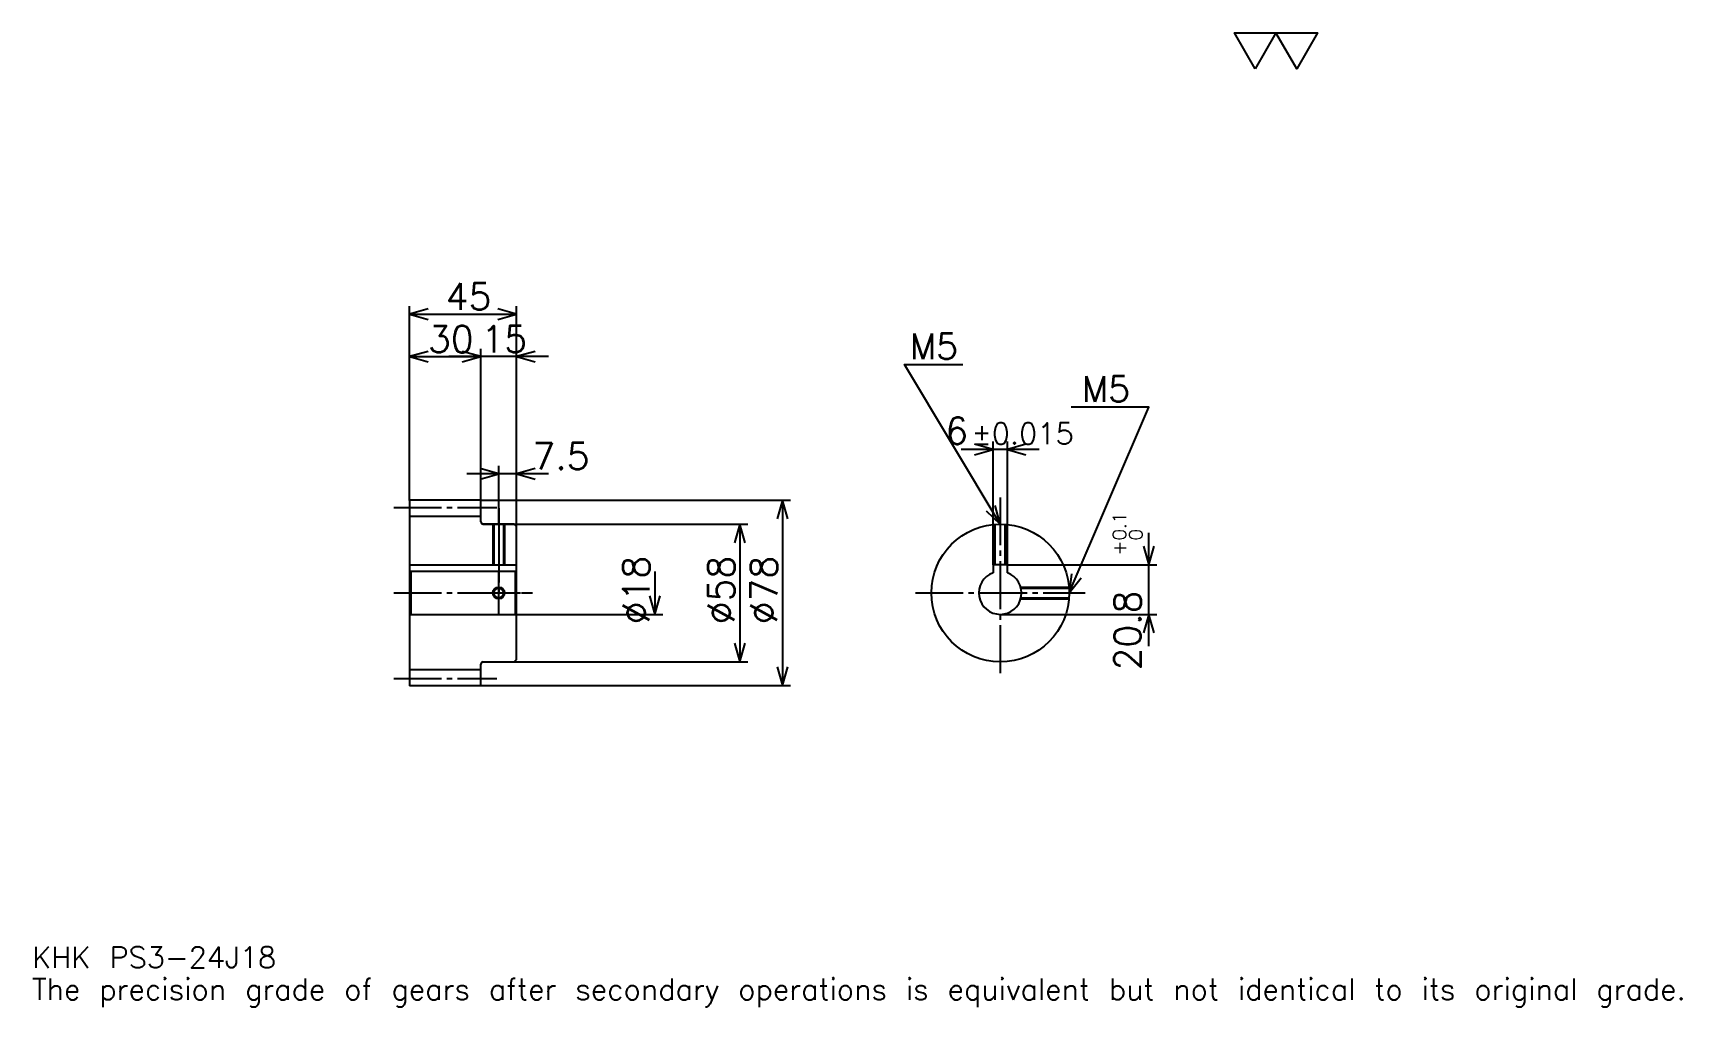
# Model space of a CAD drawing. Extents: x 23 to 717, y 8 to 418.
import ezdxf

# ---------------------------------------------------------------- set-up
doc = ezdxf.new("R2010")
doc.units = 0
doc.linetypes.add('DASHDOT', pattern=[26.869564, 20.152174, -2.23913, 2.23913, -2.23913])
doc.layers.get('0').update_dxf_attribs({"linetype": 'CONTINUOUS'})
doc.layers.add('DASHDOT', color=6, linetype='DASHDOT')
doc.styles.add('KANJI', font='TXT', dxfattribs={"bigfont": 'BIGFONT'})

msp = doc.modelspace()

# ---------------------------------------------------------------- linework, layer by layer
at = {"color": 5}
for p, q in [((181.369553, 221.489136), (181.369553, 303.217407)), ((181.369553, 299.858704), (226.369553, 299.858704)), ((226.369553, 221.489136), (226.369553, 303.217407)), ((211.369553, 221.489136), (211.369553, 285.304352)), ((181.369553, 281.945648), (211.369553, 281.945648)), ((239.804337, 281.945648), (197.934769, 281.945648)), ((427.021729, 194.289139), (427.021729, 246.195648)), ((433.021729, 194.289139), (433.021729, 246.195648)), ((446.456482, 242.83696), (413.586945, 242.83696)), ((239.804337, 232.684784), (205.434769, 232.684784)), ((218.869553, 221.489136), (218.869553, 236.043488)), ((181.369553, 221.38913), (181.369553, 221.489136)), ((211.269547, 221.489136), (226.369553, 221.489136)), ((211.369553, 221.38913), (211.369553, 221.489136)), ((218.869553, 211.489136), (218.869553, 221.489136)), ((218.869553, 211.489136), (218.869553, 221.489136)), ((226.369553, 221.489136), (341.684753, 221.489136)), ((226.369553, 210.489136), (226.369553, 221.489136)), ((338.32605, 221.489136), (338.32605, 143.489136)), ((212.369553, 211.489136), (226.369553, 211.489136)), ((226.369553, 211.489136), (323.771729, 211.489136)), ((320.413025, 211.489136), (320.413025, 153.489136)), ((492.608704, 160.054352), (492.608704, 207.723923)), ((284.586945, 191.489136), (284.586945, 173.489136)), ((433.021729, 194.289139), (495.967407, 194.289139)), ((226.369553, 173.489136), (287.945648, 173.489136)), ((430.021729, 173.489136), (495.967407, 173.489136)), ((212.369553, 153.489136), (226.369553, 153.489136)), ((226.369553, 153.489136), (323.771729, 153.489136)), ((211.269547, 143.489136), (226.369553, 143.489136)), ((226.369553, 143.489136), (341.684753, 143.489136))]:
    msp.add_line(p, q, dxfattribs=at)
at = {"color": 4}
for p, q in [((181.369553, 214.739136), (211.369553, 214.739136)), ((181.369553, 194.289139), (226.369553, 194.289139)), ((181.869553, 191.489136), (181.869553, 173.489136)), ((225.869553, 191.489136), (226.369553, 191.989136)), ((225.869553, 173.489136), (226.369553, 172.989136)), ((181.369553, 150.239136), (211.369553, 150.239136))]:
    msp.add_line(p, q, dxfattribs=at)
at = {"color": 7}
msp.add_lwpolyline([(537.391296, 403.043488), (528.658691, 418.180023), (563.589111, 418.180023), (554.856506, 403.043488), (546.123901, 418.180023), (537.391296, 403.043488)], dxfattribs=at)
at = {"color": 5}
for points in [[(189.206512, 302.097839), (181.369553, 299.858704), (189.206512, 297.619568)], [(218.532593, 297.619568), (226.369553, 299.858704), (218.532593, 302.097839)], [(189.206512, 284.184784), (181.369553, 281.945648), (189.206512, 279.706543)], [(203.532593, 279.706543), (211.369553, 281.945648), (203.532593, 284.184784)], [(203.532593, 279.706543), (211.369553, 281.945648), (203.532593, 284.184784)], [(234.206512, 284.184784), (226.369553, 281.945648), (234.206512, 279.706543)], [(430.021729, 211.489136), (389.717377, 278.663055), (414.347809, 278.663055)], [(459.021729, 182.489136), (492.608704, 260.75), (459.917358, 260.75)], [(419.184753, 240.597824), (427.021729, 242.83696), (419.184753, 245.076096)], [(440.858704, 245.076096), (433.021729, 242.83696), (440.858704, 240.597824)], [(211.032593, 230.445648), (218.869553, 232.684784), (211.032593, 234.92392)], [(234.206512, 234.92392), (226.369553, 232.684784), (234.206512, 230.445648)], [(340.565186, 213.652176), (338.32605, 221.489136), (336.086914, 213.652176)], [(424.069611, 217.057251), (430.021729, 211.489136), (427.909668, 219.361298)], [(322.652161, 203.652176), (320.413025, 211.489136), (318.173889, 203.652176)], [(490.369568, 202.126099), (492.608704, 194.289139), (494.847839, 202.126099)], [(460.05481, 190.573959), (459.021729, 182.489136), (464.170105, 188.807816)], [(282.347809, 181.326096), (284.586945, 173.489136), (286.82608, 181.326096)], [(494.847839, 165.652176), (492.608704, 173.489136), (490.369568, 165.652176)], [(318.173889, 161.326096), (320.413025, 153.489136), (322.652161, 161.326096)], [(336.086914, 151.326096), (338.32605, 143.489136), (340.565186, 151.326096)]]:
    msp.add_lwpolyline(points, dxfattribs=at)
at = {"color": 4}
for points in [[(211.369553, 212.489136), (211.369553, 221.38913), (211.269547, 221.489136), (181.469559, 221.489136), (181.369553, 221.38913), (181.369553, 172.989136)], [(212.369553, 153.489136), (225.369553, 153.489136), (226.369553, 154.489136), (226.369553, 210.489136), (225.369553, 211.489136), (212.369553, 211.489136)], [(216.369553, 211.489136), (216.369553, 194.289139)], [(216.80455, 211.489136), (216.80455, 194.289139)], [(220.934555, 211.489136), (220.934555, 194.289139)], [(221.369553, 211.489136), (221.369553, 194.289139)], [(427.521729, 194.289139), (427.521729, 211.38118)], [(427.956726, 194.289139), (427.956726, 211.415527)], [(432.086731, 194.289139), (432.086731, 211.415527)], [(432.521729, 194.289139), (432.521729, 211.38118)], [(181.369553, 172.989136), (181.869553, 173.489136), (225.869553, 173.489136), (225.869553, 191.489136), (181.869553, 191.489136), (181.369553, 191.989136)], [(433.021729, 190.974411), (433.021729, 194.289139), (427.021729, 194.289139), (427.021729, 190.974411)], [(438.667542, 184.989136), (458.913757, 184.989136)], [(438.781616, 184.554138), (458.94812, 184.554138)], [(438.667542, 179.989136), (458.913757, 179.989136)], [(438.781616, 180.424133), (458.94812, 180.424133)], [(181.369553, 172.989136), (181.369553, 143.589142), (181.469559, 143.489136), (211.269547, 143.489136), (211.369553, 143.589142), (211.369553, 152.489136)]]:
    msp.add_lwpolyline(points, dxfattribs=at)
for centre, radius in [((430.021729, 182.489136), 29), ((218.869553, 182.489136), 2.065)]:
    msp.add_circle(centre, radius, dxfattribs=at)
at = {"color": 7}
msp.add_circle((218.869553, 182.489136), 2.5, dxfattribs=at)
at = {"color": 4}
for centre, radius, start, end in [((212.369553, 212.489136), 1, 180, 270), ((430.021729, 182.489136), 9, 109.471220943, 70.528779057), ((212.369553, 152.489136), 1, 90, 180)]:
    msp.add_arc(centre, radius, start, end, dxfattribs=at)
at = {"layer": 'DASHDOT', "color": 7}
for p, q in [((430.021729, 222.684784), (430.021729, 146.771744)), ((174.652161, 218.489136), (218.086945, 218.489136)), ((218.869553, 211.489136), (218.869553, 182.489136)), ((174.652161, 182.489136), (233.086945, 182.489136)), ((394.304321, 182.489136), (465.739136, 182.489136)), ((174.652161, 146.489136), (218.086945, 146.489136))]:
    msp.add_line(p, q, dxfattribs=at)
for points in [[(218.869553, 218.206528), (218.869553, 187.571747)], [(218.869553, 173.271744), (218.869553, 191.706528)], [(209.652161, 182.489136), (228.086945, 182.489136)]]:
    msp.add_lwpolyline(points, dxfattribs=at)

# ---------------------------------------------------------------- texts
at = {"color": 7, "style": 'KANJI'}
for s, height, p in [('45', 11.195652, (196.592377, 301.650024)), ('30', 11.195652, (189.092377, 283.736969)), ('15', 11.195652, (211.592377, 283.736969)), ('M5', 10.747827, (391.956512, 280.902161)), ('M5', 10.747827, (464.39563, 262.989136)), ('6', 11.195652, (406.911682, 245.076096)), ('%%p0.015', 8.956522, (417.994019, 245.076096)), ('7.5', 11.195652, (233.086945, 234.476089)), ('KHK PS3-24J18', 8.956522, (22.391304, 24.630434)), ('The precision grade of gears after secondary operations is equivalent but not identical to its original grade.', 8.956522, (22.391304, 11.195652))]:
    msp.add_text(s, height=height, dxfattribs=at).set_placement(p)
for s, height, p in [('0.1', 5.597826, (482.980408, 204.615097)), ('0', 5.597826, (489.921753, 204.615097)), ('+', 5.597826, (482.980408, 198.345535)), ('%%c18', 11.195652, (282.347809, 169.334244)), ('%%c58', 11.195652, (318.173889, 169.334244)), ('%%c78', 11.195652, (336.086914, 169.334244)), ('20.8', 11.195652, (489.25, 149.886322))]:
    msp.add_text(s, height=height, rotation=90, dxfattribs=at).set_placement(p)

doc.saveas('drawing.dxf')
